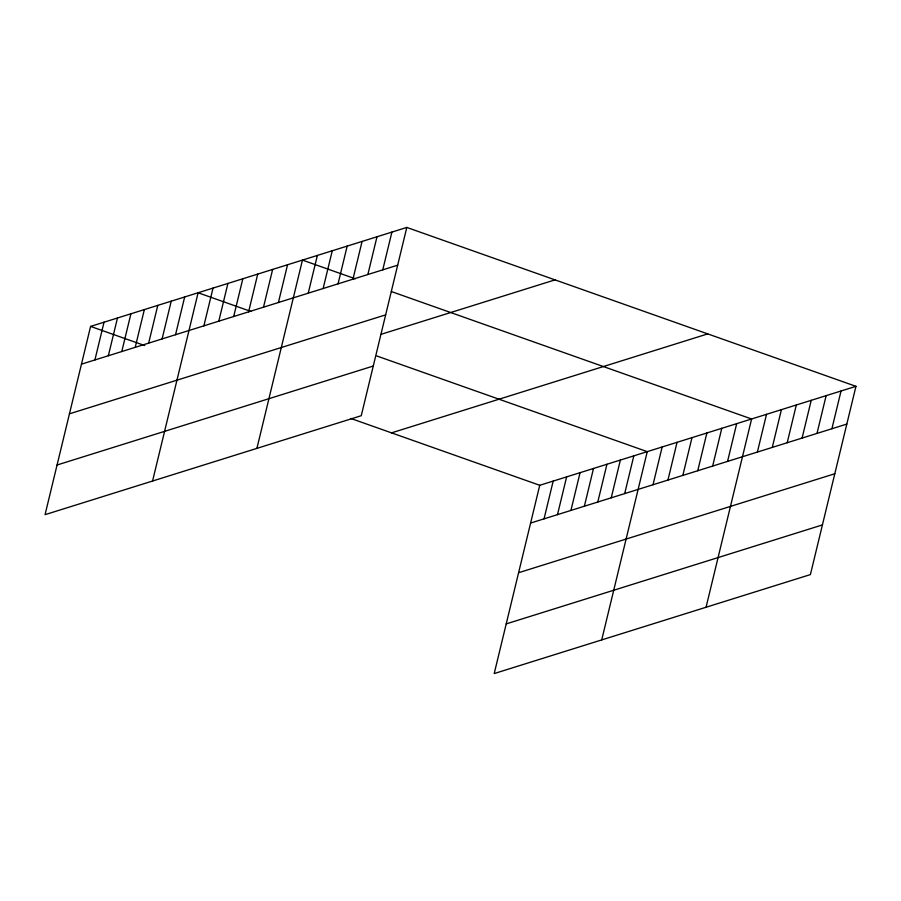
<?xml version="1.0" encoding="UTF-8"?>
<svg xmlns="http://www.w3.org/2000/svg" width="901" height="901" viewBox="0 0 901 901"><rect width="100%" height="100%" fill="white"/><g stroke="black" fill="none" stroke-linecap="round" stroke-linejoin="round"><path stroke-width="1.35" d="M406.801 227.435L90.596 326.41L45.05 514.674L361.256 415.71L406.801 227.435L855.95 386.326L810.404 574.59L494.199 673.565L539.744 485.29L855.95 386.326M94.898 359.961L104.032 322.198M108.345 355.749L117.479 317.997M121.781 351.548L130.915 313.785M135.218 347.335L144.351 309.584M148.654 343.135L157.788 305.371M162.101 338.922L171.235 301.171M175.537 334.721L184.671 296.958M152.562 481.033L198.107 292.757L250.951 311.453M203.885 325.847L213.019 288.095M218.785 321.184L227.919 283.421M233.697 316.51L242.831 278.758M248.597 311.847L257.731 274.095M263.509 307.185L272.643 269.433M278.409 302.522L287.543 264.759M256.909 448.371L302.454 260.096L355.298 278.792M308.232 293.185L317.366 255.434M323.132 288.523L332.266 250.76M338.044 283.849L347.178 246.097M352.944 279.186L362.078 241.434M367.856 274.523L376.99 236.772M382.756 269.861L391.901 232.098M544.046 518.841L553.18 481.089M557.494 514.64L566.628 476.877M570.93 510.428L580.064 472.676M584.366 506.227L593.5 468.475M597.802 502.015L606.936 464.263M611.238 497.814L620.372 460.062M624.686 493.602L633.82 455.85M601.71 639.913L647.256 451.649L376.866 355.996M653.022 484.738L662.156 446.975M667.934 480.064L677.068 442.312M682.845 475.401L691.979 437.649M697.746 470.739L706.88 432.976M712.657 466.065L721.791 428.313M727.558 461.402L736.691 423.65M706.057 607.251L751.603 418.988L391.383 291.552M757.381 452.077L766.514 414.314M772.281 447.403L781.415 409.651M787.192 442.74L796.326 404.988M802.093 438.077L811.227 400.314M817.004 433.404L826.138 395.652M831.905 428.741L841.038 390.989M81.462 364.162L397.668 265.187M69.445 413.829L385.651 314.866M381.112 334.305L555.016 279.873M57.067 465.006L373.273 366.031M391.53 432.863L707.736 333.888M530.61 523.053L846.816 424.078M518.593 572.721L834.799 473.746M506.216 623.897L822.422 524.923M90.596 326.41L144.734 345.556M350.804 418.458L539.744 485.29"/></g></svg>
